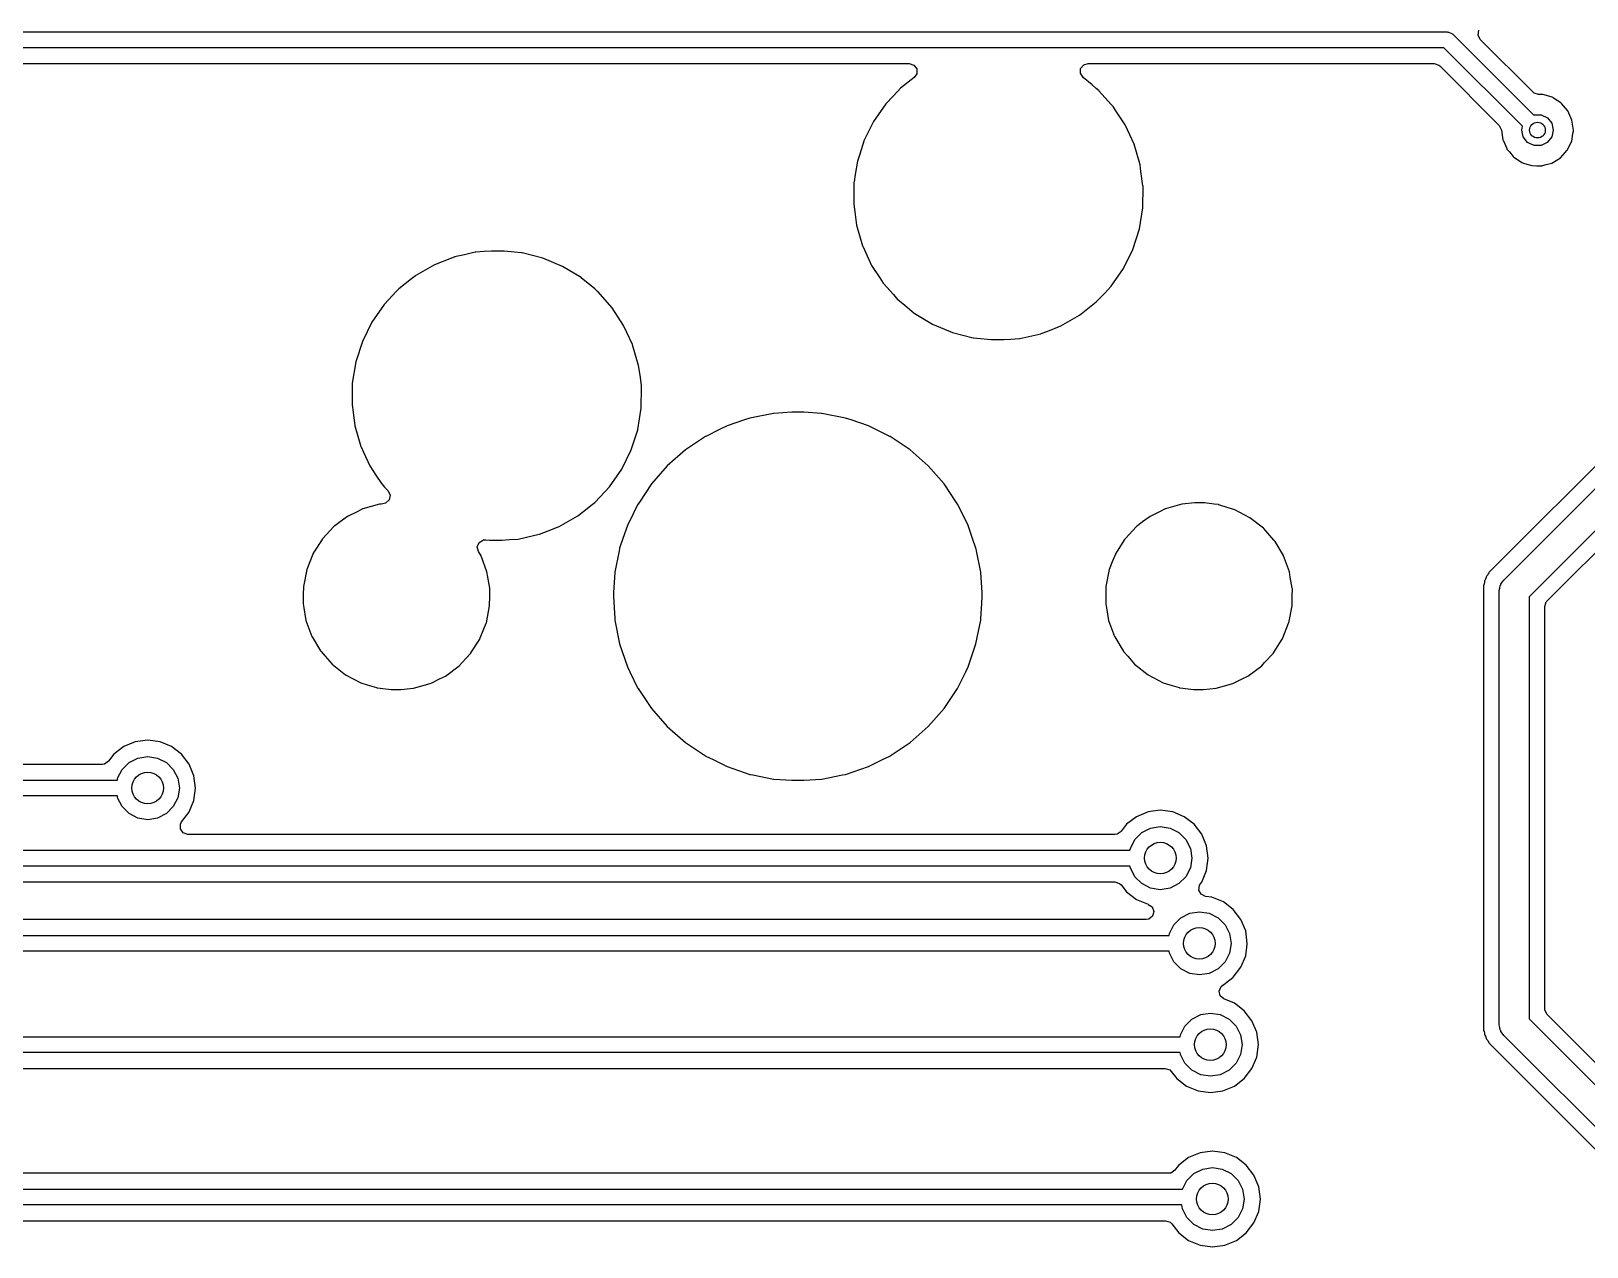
# Model space of a CAD drawing. Extents: x 0.6 to 14.8, y -5.2 to -0.6.
# Drawn here: x 13.458 to 14.234, y -2.254 to -1.648 of the extents above; entities that cross this region are included whole.
import ezdxf

# ---------------------------------------------------------------- set-up
doc = ezdxf.new("R2010")
doc.units = 0
doc.header["$MEASUREMENT"] = 0
doc.layers.add('BLACK', color=7, linetype='CONTINUOUS')

msp = doc.modelspace()

# ---------------------------------------------------------------- linework, layer by layer
at = {"layer": 'BLACK', "linetype": 'CONTINUOUS'}
for p, q in [((11.4247, -1.64857), (14.164, -1.64857)), ((14.164, -1.64857), (14.1643, -1.64867)), ((14.1643, -1.64867), (14.1647, -1.64862)), ((14.1647, -1.64862), (14.1655, -1.64904)), ((14.1655, -1.64904), (14.1664, -1.64933)), ((14.1664, -1.64933), (14.1665, -1.64958)), ((14.1665, -1.64958), (14.1668, -1.64973)), ((14.1668, -1.64973), (14.207, -1.68995)), ((14.1794, -1.65012), (14.1798, -1.64774)), ((14.1805, -1.65226), (14.1794, -1.65012)), ((14.1624, -1.65645), (11.423, -1.65645)), ((14.2016, -1.69563), (14.1624, -1.65645)), ((14.2069, -1.67864), (14.1805, -1.65226)), ((13.0472, -1.66434), (13.8959, -1.66434)), ((13.8959, -1.66434), (13.8981, -1.66509)), ((13.8981, -1.66509), (13.8996, -1.66704)), ((13.8996, -1.66704), (13.8996, -1.66944)), ((13.9812, -1.6692), (13.9813, -1.6668)), ((13.9813, -1.6668), (13.9829, -1.66494)), ((13.9829, -1.66494), (13.985, -1.66434)), ((13.985, -1.66434), (14.1575, -1.66434)), ((14.1575, -1.66434), (14.1598, -1.66509)), ((14.1598, -1.66509), (14.1603, -1.66548)), ((14.1603, -1.66548), (14.19, -1.69524)), ((13.8983, -1.6713), (13.8915, -1.67664)), ((13.8996, -1.66944), (13.8983, -1.6713)), ((13.9825, -1.67124), (13.9812, -1.6692)), ((13.987, -1.67502), (13.9825, -1.67124)), ((13.8902, -1.67804), (13.8847, -1.68386)), ((13.8915, -1.67664), (13.8902, -1.67804)), ((13.9891, -1.67674), (13.987, -1.67502)), ((13.9905, -1.67794), (13.9891, -1.67674)), ((13.9906, -1.67804), (13.9905, -1.67794)), ((13.9964, -1.68456), (13.9906, -1.67804)), ((13.9906, -1.67804), (13.9906, -1.67804)), ((14.2073, -1.67902), (14.2069, -1.67864)), ((14.2096, -1.67978), (14.2073, -1.67902)), ((14.2109, -1.67979), (14.2096, -1.67978)), ((14.2117, -1.67979), (14.2109, -1.67979)), ((14.2135, -1.68033), (14.2117, -1.67979)), ((14.2163, -1.68117), (14.2135, -1.68033)), ((14.2166, -1.68125), (14.2163, -1.68117)), ((14.2163, -1.68117), (14.2163, -1.68117)), ((14.217, -1.68152), (14.2166, -1.68125)), ((14.2206, -1.68386), (14.217, -1.68152)), ((13.8842, -1.68444), (13.8781, -1.69324)), ((13.8847, -1.68386), (13.8842, -1.68444)), ((13.9977, -1.68593), (13.9964, -1.68456)), ((13.9977, -1.68605), (13.9977, -1.68593)), ((13.9989, -1.68786), (13.9977, -1.68605)), ((13.9977, -1.68605), (13.9977, -1.68605)), ((14.0035, -1.69488), (13.9989, -1.68786)), ((14.207, -1.68995), (14.2073, -1.68983)), ((14.2073, -1.68983), (14.2108, -1.68984)), ((14.2108, -1.68984), (14.214, -1.69136)), ((14.2208, -1.68401), (14.2206, -1.68386)), ((14.2206, -1.68386), (14.2206, -1.68386)), ((14.221, -1.68422), (14.2208, -1.68401)), ((14.222, -1.68543), (14.221, -1.68422)), ((14.221, -1.68422), (14.221, -1.68422)), ((14.2241, -1.68786), (14.222, -1.68543)), ((14.2262, -1.69248), (14.2241, -1.68786)), ((13.8781, -1.69324), (13.8733, -1.70285)), ((14.0058, -1.6998), (14.0035, -1.69488)), ((14.19, -1.69524), (14.1911, -1.69749)), ((14.1911, -1.69749), (14.1918, -1.70233)), ((14.2012, -1.6975), (14.2016, -1.69563)), ((14.2019, -1.70091), (14.2012, -1.6975)), ((14.214, -1.69136), (14.2161, -1.6941)), ((14.2161, -1.6941), (14.2169, -1.69751)), ((14.2169, -1.69754), (14.2161, -1.70095)), ((14.2169, -1.69751), (14.2169, -1.69754)), ((14.227, -1.69751), (14.2262, -1.69248)), ((14.2267, -1.69929), (14.2269, -1.6981)), ((14.2269, -1.6981), (14.227, -1.69795)), ((14.2269, -1.6981), (14.2269, -1.6981)), ((14.227, -1.69795), (14.227, -1.69751)), ((13.8733, -1.70299), (13.8712, -1.70956)), ((13.8733, -1.70285), (13.8733, -1.70299)), ((13.8733, -1.70299), (13.8733, -1.70299)), ((14.008, -1.70448), (14.0058, -1.6998)), ((14.008, -1.70461), (14.008, -1.70448)), ((14.011, -1.7149), (14.008, -1.70461)), ((14.1918, -1.70233), (14.1919, -1.70258)), ((14.1919, -1.70258), (14.1919, -1.70258)), ((14.1919, -1.70258), (14.1937, -1.70673)), ((14.2041, -1.70366), (14.2019, -1.70091)), ((14.2073, -1.70518), (14.2041, -1.70366)), ((14.2108, -1.70519), (14.2073, -1.70518)), ((14.2139, -1.70368), (14.2108, -1.70519)), ((14.2161, -1.70095), (14.2139, -1.70368)), ((14.2239, -1.70753), (14.2261, -1.70296)), ((14.2261, -1.70296), (14.2267, -1.69929)), ((13.8701, -1.71305), (13.869, -1.71969)), ((13.8712, -1.70956), (13.8701, -1.71305)), ((14.1937, -1.70673), (14.1938, -1.70698)), ((14.1938, -1.70698), (14.195, -1.70834)), ((14.195, -1.70834), (14.1969, -1.71066)), ((14.1969, -1.71066), (14.1969, -1.71066)), ((14.1969, -1.71066), (14.1971, -1.71087)), ((14.1971, -1.71087), (14.2013, -1.71368)), ((14.2013, -1.71368), (14.2016, -1.71377)), ((14.2162, -1.71396), (14.2205, -1.7113)), ((14.2205, -1.7113), (14.2228, -1.70872)), ((14.2228, -1.70872), (14.2237, -1.70774)), ((14.2237, -1.70774), (14.2239, -1.70753)), ((14.2237, -1.70774), (14.2237, -1.70774)), ((13.869, -1.71969), (13.8684, -1.72333)), ((14.0114, -1.7181), (14.011, -1.7149)), ((14.0124, -1.7253), (14.0114, -1.7181)), ((14.2016, -1.71377), (14.2016, -1.71377)), ((14.2016, -1.71377), (14.2038, -1.71444)), ((14.2038, -1.71444), (14.2062, -1.7152)), ((14.2062, -1.7152), (14.2087, -1.71525)), ((14.2087, -1.71525), (14.211, -1.71529)), ((14.211, -1.71529), (14.211, -1.71529)), ((14.211, -1.71529), (14.2113, -1.71529)), ((14.2113, -1.71529), (14.2115, -1.71522)), ((14.2115, -1.71522), (14.2133, -1.71474)), ((14.2115, -1.71522), (14.2115, -1.71522)), ((14.2133, -1.71474), (14.2162, -1.71396)), ((13.8683, -1.72565), (13.8682, -1.73433)), ((13.8684, -1.72333), (13.8683, -1.72362)), ((13.8683, -1.72362), (13.8683, -1.72377)), ((13.8683, -1.72377), (13.8683, -1.72377)), ((13.8683, -1.72377), (13.8683, -1.72565)), ((14.0123, -1.73622), (14.0125, -1.72551)), ((14.0125, -1.72551), (14.0124, -1.7253)), ((13.8682, -1.73433), (13.8682, -1.73448)), ((13.8682, -1.73448), (13.8682, -1.73448)), ((13.8682, -1.73448), (13.8687, -1.73831)), ((14.0106, -1.74679), (14.0123, -1.73622)), ((13.8687, -1.73831), (13.8696, -1.74495)), ((13.8696, -1.74495), (13.8726, -1.75523)), ((14.0073, -1.75699), (14.0106, -1.74679)), ((13.6742, -1.75969), (13.6693, -1.76078)), ((13.6796, -1.75845), (13.6742, -1.75969)), ((13.6798, -1.75844), (13.6796, -1.75845)), ((13.684, -1.75812), (13.6798, -1.75844)), ((13.6798, -1.75844), (13.6798, -1.75844)), ((13.6876, -1.75785), (13.684, -1.75812)), ((13.694, -1.75785), (13.6876, -1.75785)), ((13.6991, -1.75837), (13.694, -1.75785)), ((13.7027, -1.75874), (13.6991, -1.75837)), ((13.7029, -1.75875), (13.7027, -1.75874)), ((13.7027, -1.75874), (13.7027, -1.75874)), ((13.7133, -1.76139), (13.7029, -1.75875)), ((13.8726, -1.75523), (13.8727, -1.75536)), ((13.8727, -1.75536), (13.8727, -1.75536)), ((13.8727, -1.75536), (13.8736, -1.75723)), ((13.8736, -1.75723), (13.8771, -1.76496)), ((14.0026, -1.7666), (14.0073, -1.75699)), ((13.6592, -1.76469), (13.6499, -1.77001)), ((13.6677, -1.76138), (13.6592, -1.76469)), ((13.6691, -1.76086), (13.6677, -1.76138)), ((13.6692, -1.76081), (13.6691, -1.76086)), ((13.6691, -1.76086), (13.6691, -1.76086)), ((13.6693, -1.76078), (13.6692, -1.76081)), ((13.7231, -1.76553), (13.7133, -1.76139)), ((13.7323, -1.77109), (13.7231, -1.76553)), ((13.8771, -1.76496), (13.8812, -1.77116)), ((13.9965, -1.7754), (14.0026, -1.7666)), ((13.6478, -1.7717), (13.6415, -1.77664)), ((13.6498, -1.7701), (13.6478, -1.7717)), ((13.6499, -1.77001), (13.6498, -1.7701)), ((13.6498, -1.7701), (13.6498, -1.7701)), ((13.7324, -1.77118), (13.7323, -1.77109)), ((13.7391, -1.77674), (13.7324, -1.77118)), ((13.7324, -1.77118), (13.7324, -1.77118)), ((13.8812, -1.77116), (13.8829, -1.7738)), ((13.8829, -1.7738), (13.883, -1.77392)), ((13.883, -1.77392), (13.8831, -1.77402)), ((13.8831, -1.77402), (13.8831, -1.77402)), ((13.8831, -1.77402), (13.888, -1.77951)), ((13.9933, -1.77883), (13.9964, -1.77551)), ((13.9964, -1.77551), (13.9965, -1.7754)), ((13.9964, -1.77551), (13.9964, -1.77551)), ((13.6402, -1.77804), (13.6343, -1.7843)), ((13.6415, -1.77664), (13.6402, -1.77804)), ((13.7405, -1.77794), (13.7391, -1.77674)), ((13.7406, -1.77804), (13.7405, -1.77794)), ((13.7467, -1.78488), (13.7406, -1.77804)), ((13.7406, -1.77804), (13.7406, -1.77804)), ((13.888, -1.77951), (13.8901, -1.78191)), ((13.8901, -1.78191), (13.8902, -1.782)), ((13.8902, -1.782), (13.8902, -1.782)), ((13.8902, -1.782), (13.8937, -1.78484)), ((13.9807, -1.78984), (13.9891, -1.7832)), ((13.9891, -1.7832), (13.9933, -1.77883)), ((13.6342, -1.78444), (13.6281, -1.79324)), ((13.6343, -1.7843), (13.6342, -1.78444)), ((13.7477, -1.78593), (13.7467, -1.78488)), ((13.7477, -1.78605), (13.7477, -1.78593)), ((13.7478, -1.78621), (13.7477, -1.78605)), ((13.7477, -1.78605), (13.7477, -1.78605)), ((13.7535, -1.79488), (13.7478, -1.78621)), ((13.8937, -1.78484), (13.8984, -1.78876)), ((13.8984, -1.78876), (13.9075, -1.79431)), ((13.9714, -1.79515), (13.9807, -1.78984)), ((13.6281, -1.79324), (13.6233, -1.80285)), ((13.7552, -1.79846), (13.7535, -1.79488)), ((13.758, -1.80448), (13.7552, -1.79846)), ((13.9075, -1.79431), (13.9174, -1.79846)), ((13.9174, -1.79846), (13.9278, -1.80109)), ((13.951, -1.8014), (13.9615, -1.79903)), ((13.9615, -1.79903), (13.9616, -1.79898)), ((13.9616, -1.79898), (13.9649, -1.79771)), ((13.9649, -1.79771), (13.9714, -1.79515)), ((14.3114, -1.79154), (14.1849, -1.918)), ((14.1922, -1.92187), (14.3213, -1.79279)), ((13.6233, -1.80285), (13.6201, -1.81305)), ((13.758, -1.80461), (13.758, -1.80448)), ((13.761, -1.8149), (13.758, -1.80461)), ((13.9278, -1.80109), (13.9279, -1.80111)), ((13.9279, -1.80111), (13.9279, -1.80111)), ((13.9279, -1.80111), (13.9295, -1.80126)), ((13.9295, -1.80126), (13.9367, -1.80199)), ((13.9367, -1.80199), (13.943, -1.80199)), ((13.943, -1.80199), (13.9466, -1.80172)), ((13.9466, -1.80172), (13.9509, -1.80141)), ((13.9509, -1.80141), (13.951, -1.8014)), ((13.9509, -1.80141), (13.9509, -1.80141)), ((14.3317, -1.80322), (14.2048, -1.93015)), ((13.6201, -1.81305), (13.6183, -1.82362)), ((14.2138, -1.93227), (14.333, -1.81315)), ((13.7617, -1.81972), (13.761, -1.8149)), ((13.7624, -1.82493), (13.7617, -1.81972)), ((13.6183, -1.82362), (13.6182, -1.83433)), ((13.7623, -1.83622), (13.7625, -1.82551)), ((13.7625, -1.82551), (13.7624, -1.82493)), ((13.6182, -1.83433), (13.6182, -1.83448)), ((13.6182, -1.83448), (13.6182, -1.83448)), ((13.6182, -1.83448), (13.6187, -1.83817)), ((13.7606, -1.84679), (13.7623, -1.83622)), ((13.6187, -1.83817), (13.6196, -1.84495)), ((13.6196, -1.84495), (13.6226, -1.85523)), ((13.8051, -1.84497), (13.8017, -1.84665)), ((13.8138, -1.84204), (13.8051, -1.84497)), ((13.8164, -1.84115), (13.8138, -1.84204)), ((13.8165, -1.84111), (13.8164, -1.84115)), ((13.8164, -1.84115), (13.8164, -1.84115)), ((13.8283, -1.83876), (13.8165, -1.84111)), ((13.8284, -1.83875), (13.8283, -1.83876)), ((13.8373, -1.83817), (13.8284, -1.83875)), ((13.8284, -1.83875), (13.8284, -1.83875)), ((13.8433, -1.83817), (13.8373, -1.83817)), ((13.8373, -1.83817), (13.8373, -1.83817)), ((13.8373, -1.83817), (13.8373, -1.83817)), ((13.8434, -1.83817), (13.8433, -1.83817)), ((13.8522, -1.83875), (13.8434, -1.83817)), ((13.8434, -1.83817), (13.8434, -1.83817)), ((13.8523, -1.83876), (13.8522, -1.83875)), ((13.8522, -1.83875), (13.8522, -1.83875)), ((13.8641, -1.84111), (13.8523, -1.83876)), ((13.8642, -1.84115), (13.8641, -1.84111)), ((13.8669, -1.84204), (13.8642, -1.84115)), ((13.8642, -1.84115), (13.8642, -1.84115)), ((13.8755, -1.84497), (13.8669, -1.84204)), ((13.8789, -1.84665), (13.8755, -1.84497)), ((13.7573, -1.85699), (13.7593, -1.8509)), ((13.7593, -1.8509), (13.7606, -1.84693)), ((13.7606, -1.84693), (13.7606, -1.84679)), ((13.7606, -1.84693), (13.7606, -1.84693)), ((13.7943, -1.85029), (13.7843, -1.85697)), ((13.7945, -1.85023), (13.7943, -1.85029)), ((13.8017, -1.84665), (13.7945, -1.85023)), ((13.7945, -1.85023), (13.7945, -1.85023)), ((13.8862, -1.85023), (13.8789, -1.84665)), ((13.8863, -1.85029), (13.8862, -1.85023)), ((13.8862, -1.85023), (13.8862, -1.85023)), ((13.8963, -1.85697), (13.8863, -1.85029)), ((13.6226, -1.85523), (13.6227, -1.85536)), ((13.6227, -1.85536), (13.6227, -1.85536)), ((13.6227, -1.85536), (13.6239, -1.85802)), ((13.6239, -1.85802), (13.6271, -1.86496)), ((13.7526, -1.8666), (13.7573, -1.85699)), ((13.7843, -1.85697), (13.7753, -1.8649)), ((13.9053, -1.8649), (13.8963, -1.85697)), ((13.6271, -1.86496), (13.6301, -1.86957)), ((13.7465, -1.8754), (13.7526, -1.8666)), ((13.7753, -1.8649), (13.7674, -1.87395)), ((13.9133, -1.87395), (13.9053, -1.8649)), ((13.6301, -1.86957), (13.6329, -1.8738)), ((13.6329, -1.8738), (13.633, -1.87392)), ((13.633, -1.87392), (13.6344, -1.87551)), ((13.6344, -1.87551), (13.6361, -1.87739)), ((13.7444, -1.87763), (13.7464, -1.87551)), ((13.7464, -1.87551), (13.7465, -1.8754)), ((13.7464, -1.87551), (13.7464, -1.87551)), ((13.7674, -1.87395), (13.7614, -1.88295)), ((13.9193, -1.88295), (13.9133, -1.87395)), ((13.6318, -1.88403), (13.6236, -1.88635)), ((13.6327, -1.88395), (13.6318, -1.88403)), ((13.6335, -1.88387), (13.6327, -1.88395)), ((13.6348, -1.88356), (13.6335, -1.88387)), ((13.6366, -1.88195), (13.6348, -1.88356)), ((13.6361, -1.87739), (13.6371, -1.8796)), ((13.6371, -1.8796), (13.6366, -1.88195)), ((13.7331, -1.88798), (13.7378, -1.88427)), ((13.7378, -1.88427), (13.7391, -1.8832)), ((13.7391, -1.8832), (13.7444, -1.87763)), ((13.7606, -1.88406), (13.7583, -1.88881)), ((13.7607, -1.88395), (13.7606, -1.88406)), ((13.7606, -1.88406), (13.7606, -1.88406)), ((13.7612, -1.8832), (13.7607, -1.88395)), ((13.7614, -1.88295), (13.7612, -1.8832)), ((13.9195, -1.8832), (13.9193, -1.88295)), ((13.92, -1.88395), (13.9195, -1.8832)), ((13.92, -1.88406), (13.92, -1.88395)), ((13.9224, -1.88881), (13.92, -1.88406)), ((13.92, -1.88406), (13.92, -1.88406)), ((14.0318, -1.88403), (14.0236, -1.88635)), ((14.0382, -1.88344), (14.0318, -1.88403)), ((14.0431, -1.88344), (14.0382, -1.88344)), ((14.0479, -1.88401), (14.0431, -1.88344)), ((14.0499, -1.88424), (14.0479, -1.88401)), ((14.05, -1.88427), (14.0499, -1.88424)), ((14.0499, -1.88424), (14.0499, -1.88424)), ((14.0502, -1.88432), (14.05, -1.88427)), ((14.0549, -1.88579), (14.0502, -1.88432)), ((14.0502, -1.88432), (14.0502, -1.88432)), ((13.6159, -1.89012), (13.6122, -1.89289)), ((13.621, -1.88764), (13.6159, -1.89012)), ((13.6234, -1.88643), (13.621, -1.88764)), ((13.6236, -1.88635), (13.6234, -1.88643)), ((13.6234, -1.88643), (13.6234, -1.88643)), ((13.7214, -1.89515), (13.7307, -1.88983)), ((13.7307, -1.88983), (13.7331, -1.88798)), ((13.7583, -1.88881), (13.7554, -1.89473)), ((13.9253, -1.89473), (13.9224, -1.88881)), ((14.0159, -1.89012), (14.0122, -1.89289)), ((14.021, -1.88764), (14.0159, -1.89012)), ((14.0234, -1.88643), (14.021, -1.88764)), ((14.0236, -1.88635), (14.0234, -1.88643)), ((14.0234, -1.88643), (14.0234, -1.88643)), ((14.0582, -1.8868), (14.0549, -1.88579)), ((14.0657, -1.89078), (14.0582, -1.8868)), ((14.0725, -1.89606), (14.0657, -1.89078)), ((13.609, -1.89537), (13.6036, -1.90119)), ((13.6091, -1.89523), (13.609, -1.89537)), ((13.609, -1.89537), (13.609, -1.89537)), ((13.6096, -1.89486), (13.6091, -1.89523)), ((13.6122, -1.89289), (13.6096, -1.89486)), ((13.701, -1.9014), (13.7115, -1.89903)), ((13.7115, -1.89903), (13.7116, -1.89898)), ((13.7116, -1.89898), (13.7159, -1.89732)), ((13.7159, -1.89732), (13.7214, -1.89515)), ((13.7554, -1.89473), (13.7532, -1.90109)), ((13.9274, -1.90109), (13.9253, -1.89473)), ((14.009, -1.89537), (14.0036, -1.90119)), ((14.0091, -1.89523), (14.009, -1.89537)), ((14.009, -1.89537), (14.009, -1.89537)), ((14.0096, -1.89486), (14.0091, -1.89523)), ((14.0122, -1.89289), (14.0096, -1.89486)), ((14.0726, -1.8962), (14.0725, -1.89606)), ((14.0776, -1.90199), (14.0726, -1.8962)), ((14.0726, -1.8962), (14.0726, -1.8962)), ((13.5995, -1.90746), (13.5987, -1.90873)), ((13.6032, -1.90166), (13.5995, -1.90746)), ((13.6033, -1.90151), (13.6032, -1.90166)), ((13.6032, -1.90166), (13.6032, -1.90166)), ((13.6036, -1.90119), (13.6033, -1.90151)), ((13.6806, -1.90533), (13.6816, -1.90312)), ((13.6812, -1.90768), (13.6806, -1.90533)), ((13.6816, -1.90312), (13.6837, -1.90189)), ((13.6837, -1.90189), (13.6849, -1.90181)), ((13.6849, -1.90181), (13.6867, -1.90199)), ((13.6867, -1.90199), (13.693, -1.90199)), ((13.693, -1.90199), (13.6966, -1.90172)), ((13.6966, -1.90172), (13.7009, -1.90141)), ((13.7009, -1.90141), (13.701, -1.9014)), ((13.7009, -1.90141), (13.7009, -1.90141)), ((13.7513, -1.90734), (13.7492, -1.91792)), ((13.7515, -1.90625), (13.7513, -1.90734)), ((13.7532, -1.90109), (13.7515, -1.906)), ((13.7515, -1.906), (13.7515, -1.90612)), ((13.7515, -1.90612), (13.7515, -1.90625)), ((13.7515, -1.90625), (13.7515, -1.90625)), ((13.9291, -1.906), (13.9274, -1.90109)), ((13.9291, -1.90612), (13.9291, -1.906)), ((13.9292, -1.90625), (13.9291, -1.90612)), ((13.9294, -1.90734), (13.9292, -1.90625)), ((13.9292, -1.90625), (13.9292, -1.90625)), ((13.9315, -1.91792), (13.9294, -1.90734)), ((13.9995, -1.90746), (13.9987, -1.90873)), ((14.0032, -1.90166), (13.9995, -1.90746)), ((14.0033, -1.90151), (14.0032, -1.90166)), ((14.0032, -1.90166), (14.0032, -1.90166)), ((14.0036, -1.90119), (14.0033, -1.90151)), ((14.0781, -1.90249), (14.0776, -1.90199)), ((14.0782, -1.90264), (14.0781, -1.90249)), ((14.0824, -1.90967), (14.0782, -1.90264)), ((14.0782, -1.90264), (14.0782, -1.90264)), ((13.5971, -1.91281), (13.5956, -1.91666)), ((13.5987, -1.9089), (13.5971, -1.91281)), ((13.5987, -1.90873), (13.5987, -1.9089)), ((13.5987, -1.9089), (13.5987, -1.9089)), ((13.6825, -1.90983), (13.6812, -1.90768)), ((13.6854, -1.91784), (13.6825, -1.90983)), ((13.9971, -1.91281), (13.9956, -1.91666)), ((13.9987, -1.9089), (13.9971, -1.91281)), ((13.9987, -1.90873), (13.9987, -1.9089)), ((13.9987, -1.9089), (13.9987, -1.9089)), ((14.0825, -1.90983), (14.0824, -1.90967)), ((14.0824, -1.90967), (14.0824, -1.90967)), ((14.0854, -1.91784), (14.0825, -1.90983)), ((13.5956, -1.91666), (13.5939, -1.92504)), ((13.6858, -1.92036), (13.6854, -1.91784)), ((13.6868, -1.92589), (13.6858, -1.92036)), ((13.7492, -1.91805), (13.7485, -1.92809)), ((13.7492, -1.91792), (13.7492, -1.91805)), ((13.7492, -1.91805), (13.7492, -1.91805)), ((13.9315, -1.91805), (13.9315, -1.91792)), ((13.9322, -1.92809), (13.9315, -1.91805)), ((13.9315, -1.91805), (13.9315, -1.91805)), ((13.9956, -1.91666), (13.9939, -1.92504)), ((14.0858, -1.92036), (14.0854, -1.91784)), ((14.0868, -1.92589), (14.0858, -1.92036)), ((14.1827, -1.92261), (14.1826, -1.92321)), ((14.1828, -1.92204), (14.1827, -1.92231)), ((14.1827, -1.92231), (14.1827, -1.92261)), ((14.1831, -1.9215), (14.1828, -1.92204)), ((14.1828, -1.92204), (14.1828, -1.92204)), ((14.1833, -1.92093), (14.1831, -1.9215)), ((14.1835, -1.92036), (14.1833, -1.92093)), ((14.1836, -1.92007), (14.1835, -1.92036)), ((14.1835, -1.92036), (14.1835, -1.92036)), ((14.1838, -1.91982), (14.1836, -1.92007)), ((14.1842, -1.91933), (14.1838, -1.91982)), ((14.1838, -1.91982), (14.1838, -1.91982)), ((14.1845, -1.91881), (14.1842, -1.91933)), ((14.1848, -1.91827), (14.1845, -1.91881)), ((14.1849, -1.918), (14.1848, -1.91827)), ((14.1848, -1.91827), (14.1848, -1.91827)), ((14.1908, -1.92388), (14.1915, -1.92291)), ((14.1915, -1.92291), (14.1922, -1.92187)), ((13.5939, -1.92504), (13.5938, -1.92919)), ((13.5938, -1.92919), (13.5938, -1.93274)), ((13.6867, -1.9348), (13.6868, -1.92992)), ((13.6869, -1.92626), (13.6868, -1.92589)), ((13.6868, -1.92961), (13.6869, -1.92644)), ((13.6868, -1.92992), (13.6868, -1.92961)), ((13.6869, -1.92644), (13.6869, -1.92626)), ((13.6869, -1.92644), (13.6869, -1.92644)), ((13.7485, -1.92809), (13.7484, -1.92992)), ((13.7484, -1.92992), (13.7484, -1.93005)), ((13.7484, -1.93005), (13.7484, -1.93005)), ((13.7484, -1.93005), (13.7491, -1.94099)), ((13.932, -1.93358), (13.9323, -1.93005)), ((13.9323, -1.92992), (13.9322, -1.92809)), ((13.9323, -1.93005), (13.9323, -1.92992)), ((13.9323, -1.93005), (13.9323, -1.93005)), ((13.9939, -1.92504), (13.9938, -1.92919)), ((13.9938, -1.92919), (13.9938, -1.93274)), ((14.0867, -1.9348), (14.0868, -1.92961)), ((14.0869, -1.92626), (14.0868, -1.92589)), ((14.0868, -1.92961), (14.0869, -1.92644)), ((14.0869, -1.92644), (14.0869, -1.92626)), ((14.0869, -1.92644), (14.0869, -1.92644)), ((14.1824, -1.9238), (14.1821, -1.92467)), ((14.1821, -1.92467), (14.1821, -1.92589)), ((14.1821, -1.92589), (14.1821, -1.92589)), ((14.1821, -1.92589), (14.1821, -2.1449)), ((14.1826, -1.92321), (14.1824, -1.9238)), ((14.19, -1.92708), (14.1903, -1.92587)), ((14.19, -2.1437), (14.19, -1.92708)), ((14.1903, -1.92587), (14.1904, -1.92465)), ((14.1904, -1.92465), (14.1907, -1.92429)), ((14.1907, -1.92429), (14.1908, -1.92388)), ((14.2048, -1.93015), (14.2048, -2.14064)), ((13.5938, -1.93274), (13.5938, -1.93358)), ((13.5938, -1.93358), (13.5938, -1.93376)), ((13.5938, -1.93376), (13.5942, -1.93575)), ((13.5938, -1.93376), (13.5938, -1.93376)), ((13.5942, -1.93575), (13.5952, -1.942)), ((13.6851, -1.94318), (13.6867, -1.9348)), ((13.9315, -1.94099), (13.932, -1.93358)), ((13.9938, -1.93274), (13.9938, -1.93358)), ((13.9938, -1.93358), (13.9938, -1.93376)), ((13.9938, -1.93376), (13.9942, -1.93575)), ((13.9938, -1.93376), (13.9938, -1.93376)), ((13.9942, -1.93575), (13.9952, -1.942)), ((14.0851, -1.94318), (14.0867, -1.9348)), ((14.2127, -1.93503), (14.2134, -1.93274)), ((14.2127, -2.13576), (14.2127, -1.93503)), ((14.2134, -1.93274), (14.2138, -1.93227)), ((13.5952, -1.942), (13.5982, -1.95002)), ((13.6821, -1.95073), (13.685, -1.94334)), ((13.685, -1.94334), (13.6851, -1.94318)), ((13.7491, -1.94099), (13.7492, -1.94192)), ((13.7492, -1.94192), (13.7515, -1.95372)), ((13.9291, -1.95372), (13.9315, -1.94192)), ((13.9315, -1.94192), (13.9315, -1.94099)), ((13.9952, -1.942), (13.9982, -1.95002)), ((14.0821, -1.95073), (14.085, -1.94334)), ((14.085, -1.94334), (14.0851, -1.94318)), ((13.5982, -1.95002), (13.5983, -1.95017)), ((13.5983, -1.95017), (13.5983, -1.95017)), ((13.5983, -1.95017), (13.6025, -1.9572)), ((13.6774, -1.95818), (13.6818, -1.95126)), ((13.6818, -1.95126), (13.6819, -1.95111)), ((13.6818, -1.95126), (13.6818, -1.95126)), ((13.6819, -1.95111), (13.6821, -1.95073)), ((13.7515, -1.95372), (13.7554, -1.96511)), ((13.9253, -1.96511), (13.9291, -1.95372)), ((13.9982, -1.95002), (13.9983, -1.95017)), ((13.9983, -1.95017), (13.9983, -1.95017)), ((13.9983, -1.95017), (14.0025, -1.9572)), ((14.0774, -1.95818), (14.0818, -1.95126)), ((14.0818, -1.95126), (14.0819, -1.95111)), ((14.0818, -1.95126), (14.0818, -1.95126)), ((14.0819, -1.95111), (14.0821, -1.95073)), ((13.6025, -1.9572), (13.6026, -1.95736)), ((13.6026, -1.95736), (13.6027, -1.95749)), ((13.6027, -1.95749), (13.6027, -1.95749)), ((13.6027, -1.95749), (13.6048, -1.95989)), ((13.6048, -1.95989), (13.6082, -1.96378)), ((13.673, -1.96304), (13.6772, -1.95847)), ((13.6772, -1.95847), (13.6774, -1.95834)), ((13.6772, -1.95847), (13.6772, -1.95847)), ((13.6774, -1.95834), (13.6774, -1.95818)), ((14.0025, -1.9572), (14.0026, -1.95736)), ((14.0026, -1.95736), (14.0027, -1.95749)), ((14.0027, -1.95749), (14.0027, -1.95749)), ((14.0027, -1.95749), (14.0048, -1.95989)), ((14.0048, -1.95989), (14.0082, -1.96378)), ((14.073, -1.96304), (14.0772, -1.95847)), ((14.0772, -1.95847), (14.0774, -1.95834)), ((14.0772, -1.95847), (14.0772, -1.95847)), ((14.0774, -1.95834), (14.0774, -1.95818)), ((13.6082, -1.96378), (13.6149, -1.96907)), ((13.6149, -1.96907), (13.6225, -1.97304)), ((13.6647, -1.96972), (13.6716, -1.96461)), ((13.6716, -1.96461), (13.673, -1.96304)), ((13.7554, -1.96511), (13.7566, -1.96756)), ((13.7566, -1.96756), (13.7605, -1.9756)), ((13.9201, -1.9756), (13.9241, -1.96756)), ((13.9241, -1.96756), (13.9253, -1.96511)), ((14.0082, -1.96378), (14.0149, -1.96907)), ((14.0149, -1.96907), (14.0225, -1.97304)), ((14.0647, -1.96972), (14.0716, -1.96461)), ((14.0716, -1.96461), (14.073, -1.96304)), ((13.6225, -1.97304), (13.6257, -1.97405)), ((13.6257, -1.97405), (13.6304, -1.97552)), ((13.6304, -1.97552), (13.6304, -1.97552)), ((13.6304, -1.97552), (13.6306, -1.97558)), ((13.6306, -1.97558), (13.6308, -1.9756)), ((13.6308, -1.9756), (13.6308, -1.9756)), ((13.6308, -1.9756), (13.6322, -1.97577)), ((13.6322, -1.97577), (13.6376, -1.9764)), ((13.6376, -1.9764), (13.6425, -1.9764)), ((13.6425, -1.9764), (13.6488, -1.97582)), ((13.6488, -1.97582), (13.6571, -1.9735)), ((13.6571, -1.9735), (13.6579, -1.9731)), ((13.6579, -1.9731), (13.6618, -1.97114)), ((13.6618, -1.97114), (13.6647, -1.96972)), ((13.7605, -1.9756), (13.7607, -1.9759)), ((13.7607, -1.9759), (13.7674, -1.9859)), ((13.9133, -1.9859), (13.92, -1.9759)), ((13.92, -1.9759), (13.9201, -1.9756)), ((14.0225, -1.97304), (14.0257, -1.97405)), ((14.0257, -1.97405), (14.0304, -1.97552)), ((14.0304, -1.97552), (14.0304, -1.97552)), ((14.0304, -1.97552), (14.0306, -1.97558)), ((14.0306, -1.97558), (14.0308, -1.9756)), ((14.0308, -1.9756), (14.0308, -1.9756)), ((14.0308, -1.9756), (14.0322, -1.97577)), ((14.0322, -1.97577), (14.0376, -1.9764)), ((14.0376, -1.9764), (14.0425, -1.9764)), ((14.0425, -1.9764), (14.0488, -1.97582)), ((14.0488, -1.97582), (14.0571, -1.9735)), ((14.0571, -1.9735), (14.0579, -1.9731)), ((14.0579, -1.9731), (14.0618, -1.97114)), ((14.0618, -1.97114), (14.0647, -1.96972)), ((13.7674, -1.9859), (13.7753, -1.99494)), ((13.9053, -1.99494), (13.9133, -1.9859)), ((13.7753, -1.99494), (13.7843, -2.00287)), ((13.8963, -2.00287), (13.9053, -1.99494)), ((13.5044, -2.00494), (13.4994, -2.00873)), ((13.5101, -2.00256), (13.5044, -2.00494)), ((13.5163, -2.00174), (13.5101, -2.00256)), ((13.5225, -2.00256), (13.5163, -2.00174)), ((13.5282, -2.00494), (13.5225, -2.00256)), ((13.5332, -2.00873), (13.5282, -2.00494)), ((13.7843, -2.00287), (13.7943, -2.00955)), ((13.8863, -2.00955), (13.8963, -2.00287)), ((13.4937, -2.01376), (13.4319, -2.01376)), ((13.4948, -2.0136), (13.4937, -2.01376)), ((13.4968, -2.01223), (13.4948, -2.0136)), ((13.4994, -2.00873), (13.4968, -2.01223)), ((13.5036, -2.01633), (13.5071, -2.01285)), ((13.5071, -2.01285), (13.5114, -2.01061)), ((13.5114, -2.01061), (13.5163, -2.00984)), ((13.5163, -2.00984), (13.5212, -2.01061)), ((13.5212, -2.01061), (13.5256, -2.01285)), ((13.5256, -2.01285), (13.529, -2.01633)), ((13.537, -2.01367), (13.5332, -2.00873)), ((13.5393, -2.01942), (13.537, -2.01367)), ((13.7943, -2.00955), (13.7945, -2.00961)), ((13.7945, -2.00961), (13.7945, -2.00961)), ((13.7945, -2.00961), (13.7981, -2.01139)), ((13.7981, -2.01139), (13.8051, -2.01487)), ((13.8051, -2.01487), (13.8165, -2.01874)), ((13.8641, -2.01874), (13.8755, -2.01487)), ((13.8755, -2.01487), (13.8826, -2.01139)), ((13.8826, -2.01139), (13.8862, -2.00961)), ((13.8862, -2.00961), (13.8863, -2.00955)), ((13.8862, -2.00961), (13.8862, -2.00961)), ((12.5905, -2.02165), (13.5012, -2.02165)), ((13.5012, -2.02165), (13.5013, -2.02072)), ((13.5013, -2.02072), (13.5036, -2.01633)), ((13.529, -2.01633), (13.5313, -2.02072)), ((13.5313, -2.02072), (13.5321, -2.02559)), ((13.5402, -2.02559), (13.5393, -2.01942)), ((13.8165, -2.01874), (13.8167, -2.01876)), ((13.8167, -2.01876), (13.8167, -2.01876)), ((13.8167, -2.01876), (13.8179, -2.01902)), ((13.8179, -2.01902), (13.8283, -2.02108)), ((13.8283, -2.02108), (13.8284, -2.02109)), ((13.8284, -2.02109), (13.8284, -2.02109)), ((13.8284, -2.02109), (13.8373, -2.02167)), ((13.8373, -2.02167), (13.8373, -2.02167)), ((13.8373, -2.02167), (13.8373, -2.02167)), ((13.8373, -2.02167), (13.8433, -2.02167)), ((13.8433, -2.02167), (13.8434, -2.02167)), ((13.8434, -2.02167), (13.8522, -2.02109)), ((13.8434, -2.02167), (13.8434, -2.02167)), ((13.8522, -2.02109), (13.8523, -2.02108)), ((13.8522, -2.02109), (13.8522, -2.02109)), ((13.8523, -2.02108), (13.8627, -2.01902)), ((13.8627, -2.01902), (13.864, -2.01876)), ((13.864, -2.01876), (13.8641, -2.01874)), ((13.864, -2.01876), (13.864, -2.01876)), ((13.5012, -2.02953), (12.5905, -2.02953)), ((13.5013, -2.03046), (13.5012, -2.02953)), ((13.5036, -2.03485), (13.5013, -2.03046)), ((13.5313, -2.03046), (13.529, -2.03485)), ((13.5321, -2.02559), (13.5313, -2.03046)), ((13.5393, -2.03176), (13.5402, -2.02559)), ((13.5071, -2.03833), (13.5036, -2.03485)), ((13.5114, -2.04057), (13.5071, -2.03833)), ((13.5256, -2.03833), (13.5212, -2.04057)), ((13.529, -2.03485), (13.5256, -2.03833)), ((13.5332, -2.04241), (13.5368, -2.03772)), ((13.5368, -2.03772), (13.537, -2.03751)), ((13.537, -2.03751), (13.5393, -2.03176)), ((14.0149, -2.03748), (14.0091, -2.03986)), ((14.021, -2.03667), (14.0149, -2.03748)), ((14.0272, -2.03748), (14.021, -2.03667)), ((14.033, -2.03986), (14.0272, -2.03748)), ((13.5163, -2.04134), (13.5114, -2.04057)), ((13.5212, -2.04057), (13.5163, -2.04134)), ((13.5326, -2.04358), (13.5332, -2.04241)), ((13.5326, -2.04599), (13.5326, -2.04358)), ((13.534, -2.04794), (13.5326, -2.04599)), ((14.0015, -2.04716), (13.9995, -2.04852)), ((14.0017, -2.04683), (14.0015, -2.04716)), ((14.0042, -2.04365), (14.0017, -2.04683)), ((14.0091, -2.03986), (14.0042, -2.04365)), ((14.0118, -2.04777), (14.0162, -2.04553)), ((14.0162, -2.04553), (14.021, -2.04476)), ((14.021, -2.04476), (14.0259, -2.04553)), ((14.0259, -2.04553), (14.0303, -2.04777)), ((14.0379, -2.04365), (14.033, -2.03986)), ((14.0417, -2.04859), (14.0379, -2.04365)), ((13.5363, -2.04868), (13.534, -2.04794)), ((13.9984, -2.04868), (13.5363, -2.04868)), ((13.9995, -2.04852), (13.9984, -2.04868)), ((14.0061, -2.05565), (14.0083, -2.05126)), ((14.0083, -2.05126), (14.0118, -2.04777)), ((14.0303, -2.04777), (14.0338, -2.05126)), ((14.0338, -2.05126), (14.036, -2.05565)), ((14.0441, -2.05434), (14.0417, -2.04859)), ((14.0449, -2.06051), (14.0441, -2.05434)), ((11.868, -2.05657), (14.0059, -2.05657)), ((14.0059, -2.05657), (14.0061, -2.05565)), ((14.036, -2.05565), (14.0368, -2.06051)), ((14.0368, -2.06051), (14.036, -2.06538)), ((14.0441, -2.06668), (14.0449, -2.06051)), ((14.0059, -2.06445), (11.8697, -2.06445)), ((14.0061, -2.06538), (14.0059, -2.06445)), ((14.0083, -2.06977), (14.0061, -2.06538)), ((14.0118, -2.07325), (14.0083, -2.06977)), ((14.0338, -2.06977), (14.0303, -2.07325)), ((14.036, -2.06538), (14.0338, -2.06977)), ((14.0417, -2.07243), (14.0441, -2.06668)), ((12.8353, -2.07234), (13.9984, -2.07234)), ((13.9984, -2.07234), (14.0007, -2.07309)), ((14.0007, -2.07309), (14.0015, -2.07387)), ((14.0015, -2.07387), (14.0042, -2.07737)), ((14.0042, -2.07737), (14.0091, -2.08116)), ((14.0162, -2.07549), (14.0118, -2.07325)), ((14.021, -2.07626), (14.0162, -2.07549)), ((14.0259, -2.07549), (14.021, -2.07626)), ((14.0303, -2.07325), (14.0259, -2.07549)), ((14.0403, -2.07641), (14.0406, -2.07403)), ((14.0414, -2.07853), (14.0403, -2.07641)), ((14.0406, -2.07403), (14.041, -2.07333)), ((14.041, -2.07333), (14.0415, -2.07264)), ((14.0415, -2.07264), (14.0417, -2.07243)), ((14.0091, -2.08116), (14.0149, -2.08355)), ((14.0149, -2.08355), (14.015, -2.08356)), ((14.015, -2.08356), (14.0169, -2.08483)), ((14.0169, -2.08483), (14.0178, -2.08708)), ((14.0436, -2.07957), (14.0414, -2.07853)), ((14.0467, -2.07998), (14.0436, -2.07957)), ((14.0525, -2.08236), (14.0467, -2.07998)), ((14.0574, -2.08615), (14.0525, -2.08236)), ((14.0139, -2.09118), (11.944, -2.09118)), ((14.0153, -2.09092), (14.0139, -2.09118)), ((14.0172, -2.08941), (14.0153, -2.09092)), ((14.0178, -2.08708), (14.0172, -2.08941)), ((14.0278, -2.09376), (14.0313, -2.09027)), ((14.0313, -2.09027), (14.0357, -2.08803)), ((14.0357, -2.08803), (14.0405, -2.08726)), ((14.0405, -2.08726), (14.0454, -2.08803)), ((14.0454, -2.08803), (14.0498, -2.09027)), ((14.0498, -2.09027), (14.0533, -2.09376)), ((14.0612, -2.09109), (14.0574, -2.08615)), ((14.0636, -2.09684), (14.0612, -2.09109)), ((11.8975, -2.09907), (14.0254, -2.09907)), ((14.0254, -2.09907), (14.0256, -2.09815)), ((14.0256, -2.09815), (14.0278, -2.09376)), ((14.0533, -2.09376), (14.0555, -2.09815)), ((14.0555, -2.09815), (14.0563, -2.10301)), ((14.0644, -2.10301), (14.0636, -2.09684)), ((14.0254, -2.10695), (11.8992, -2.10695)), ((14.0256, -2.10788), (14.0254, -2.10695)), ((14.0278, -2.11227), (14.0256, -2.10788)), ((14.0555, -2.10788), (14.0533, -2.11227)), ((14.0563, -2.10301), (14.0555, -2.10788)), ((14.0612, -2.11493), (14.0636, -2.10918)), ((14.0636, -2.10918), (14.0643, -2.10342)), ((14.0643, -2.10342), (14.0644, -2.10327)), ((14.0644, -2.10327), (14.0644, -2.10301)), ((14.0313, -2.11575), (14.0278, -2.11227)), ((14.0357, -2.11799), (14.0313, -2.11575)), ((14.0498, -2.11575), (14.0454, -2.11799)), ((14.0533, -2.11227), (14.0498, -2.11575)), ((14.0574, -2.11987), (14.0612, -2.11493)), ((14.0405, -2.11876), (14.0357, -2.11799)), ((14.0454, -2.11799), (14.0405, -2.11876)), ((14.0504, -2.12679), (14.0513, -2.12457)), ((14.0513, -2.12457), (14.0523, -2.12374)), ((14.0523, -2.12374), (14.0525, -2.12366)), ((14.0525, -2.12366), (14.0535, -2.12284)), ((14.0535, -2.12284), (14.0572, -2.12003)), ((14.0572, -2.12003), (14.0574, -2.11987)), ((14.0509, -2.12914), (14.0504, -2.12679)), ((14.0527, -2.1307), (14.0509, -2.12914)), ((14.058, -2.13286), (14.0527, -2.1307)), ((14.0368, -2.14077), (14.0412, -2.13853)), ((14.0412, -2.13853), (14.046, -2.13776)), ((14.046, -2.13776), (14.0509, -2.13853)), ((14.0509, -2.13853), (14.0553, -2.14077)), ((14.0629, -2.13665), (14.058, -2.13286)), ((14.0667, -2.14159), (14.0629, -2.13665)), ((14.2127, -2.13637), (14.2127, -2.13576)), ((14.2138, -2.13852), (14.2127, -2.13637)), ((14.2656, -2.19028), (14.2138, -2.13852)), ((14.0311, -2.14865), (14.0333, -2.14426)), ((14.0333, -2.14426), (14.0368, -2.14077)), ((14.0553, -2.14077), (14.0588, -2.14426)), ((14.0588, -2.14426), (14.061, -2.14865)), ((14.0691, -2.14734), (14.0667, -2.14159)), ((14.0699, -2.15351), (14.0691, -2.14734)), ((14.1821, -2.1449), (14.1821, -2.1449)), ((14.1821, -2.1449), (14.1821, -2.14612)), ((14.1821, -2.14612), (14.1822, -2.14641)), ((14.1822, -2.14641), (14.1824, -2.14699)), ((14.1824, -2.14699), (14.1826, -2.14758)), ((14.1826, -2.14758), (14.1827, -2.14848)), ((14.1903, -2.1449), (14.19, -2.1437)), ((14.1904, -2.14613), (14.1903, -2.1449)), ((14.1907, -2.14649), (14.1904, -2.14613)), ((14.1908, -2.1469), (14.1907, -2.14649)), ((14.1915, -2.14787), (14.1908, -2.1469)), ((14.1922, -2.14891), (14.1915, -2.14787)), ((14.2048, -2.14064), (14.2635, -2.19931)), ((11.8693, -2.14957), (14.0309, -2.14957)), ((14.0309, -2.14957), (14.0311, -2.14865)), ((14.061, -2.14865), (14.0618, -2.15351)), ((14.0618, -2.15351), (14.061, -2.15838)), ((14.0691, -2.15968), (14.0699, -2.15351)), ((14.1827, -2.14848), (14.1828, -2.14875)), ((14.1828, -2.14875), (14.1828, -2.14875)), ((14.1828, -2.14875), (14.1831, -2.14929)), ((14.1831, -2.14929), (14.1833, -2.14986)), ((14.1833, -2.14986), (14.1836, -2.15072)), ((14.1836, -2.15072), (14.1842, -2.15146)), ((14.1842, -2.15146), (14.1845, -2.15198)), ((14.1845, -2.15198), (14.1848, -2.15252)), ((14.1848, -2.15252), (14.1848, -2.15252)), ((14.1848, -2.15252), (14.1849, -2.15279)), ((14.1849, -2.15279), (14.1858, -2.15365)), ((14.1858, -2.15365), (14.1858, -2.15365)), ((14.1858, -2.15365), (14.2513, -2.21921)), ((14.2552, -2.21191), (14.1922, -2.14891)), ((14.0309, -2.15745), (11.8709, -2.15745)), ((14.0311, -2.15838), (14.0309, -2.15745)), ((14.0333, -2.16277), (14.0311, -2.15838)), ((14.0368, -2.16625), (14.0333, -2.16277)), ((14.0588, -2.16277), (14.0553, -2.16625)), ((14.061, -2.15838), (14.0588, -2.16277)), ((14.0667, -2.16543), (14.0691, -2.15968)), ((12.8473, -2.16534), (14.0234, -2.16534)), ((14.0234, -2.16534), (14.0257, -2.16609)), ((14.0257, -2.16609), (14.0265, -2.16687)), ((14.0265, -2.16687), (14.0292, -2.17037)), ((14.0292, -2.17037), (14.0341, -2.17416)), ((14.0412, -2.16849), (14.0368, -2.16625)), ((14.046, -2.16926), (14.0412, -2.16849)), ((14.0509, -2.16849), (14.046, -2.16926)), ((14.0553, -2.16625), (14.0509, -2.16849)), ((14.058, -2.17416), (14.0629, -2.17037)), ((14.0629, -2.17037), (14.0667, -2.16543)), ((14.0341, -2.17416), (14.0399, -2.17655)), ((14.0399, -2.17655), (14.046, -2.17736)), ((14.046, -2.17736), (14.0522, -2.17655)), ((14.0522, -2.17655), (14.058, -2.17416)), ((14.0351, -2.20986), (14.0302, -2.21365)), ((14.0409, -2.20748), (14.0351, -2.20986)), ((14.047, -2.20667), (14.0409, -2.20748)), ((14.0532, -2.20748), (14.047, -2.20667)), ((14.059, -2.20986), (14.0532, -2.20748)), ((14.0639, -2.21365), (14.059, -2.20986)), ((13.653, -2.21768), (11.8313, -2.21768)), ((14.0252, -2.21768), (13.653, -2.21768)), ((14.0263, -2.21752), (14.0252, -2.21768)), ((14.0283, -2.21616), (14.0263, -2.21752)), ((14.0293, -2.21482), (14.0283, -2.21616)), ((14.0302, -2.21365), (14.0293, -2.21482)), ((14.0343, -2.22126), (14.0378, -2.21777)), ((14.0378, -2.21777), (14.0422, -2.21553)), ((14.0422, -2.21553), (14.047, -2.21476)), ((14.047, -2.21476), (14.0519, -2.21553)), ((14.0519, -2.21553), (14.0563, -2.21777)), ((14.0563, -2.21777), (14.0598, -2.22126)), ((14.0677, -2.21859), (14.0639, -2.21365)), ((14.0321, -2.22557), (14.0343, -2.22126)), ((14.0598, -2.22126), (14.062, -2.22565)), ((14.0701, -2.22434), (14.0677, -2.21859)), ((14.0709, -2.23051), (14.0701, -2.22434)), ((11.8156, -2.22557), (14.0321, -2.22557)), ((14.062, -2.22565), (14.0628, -2.23051)), ((14.0628, -2.23051), (14.062, -2.23538)), ((14.0701, -2.23668), (14.0709, -2.23051)), ((14.0318, -2.23345), (11.8172, -2.23345)), ((14.0321, -2.23538), (14.0318, -2.23345)), ((14.0343, -2.23977), (14.0321, -2.23538)), ((14.0378, -2.24325), (14.0343, -2.23977)), ((14.0598, -2.23977), (14.0563, -2.24325)), ((14.062, -2.23538), (14.0598, -2.23977)), ((14.0677, -2.24243), (14.0701, -2.23668)), ((12.7283, -2.24134), (14.0236, -2.24134)), ((14.0236, -2.24134), (14.0259, -2.24209)), ((14.0259, -2.24209), (14.0267, -2.24287)), ((14.0267, -2.24287), (14.0302, -2.24737)), ((14.0302, -2.24737), (14.0351, -2.25116)), ((14.0422, -2.24549), (14.0378, -2.24325)), ((14.047, -2.24626), (14.0422, -2.24549)), ((14.0519, -2.24549), (14.047, -2.24626)), ((14.0563, -2.24325), (14.0519, -2.24549)), ((14.059, -2.25116), (14.0639, -2.24737)), ((14.0639, -2.24737), (14.0677, -2.24243)), ((14.0351, -2.25116), (14.0409, -2.25355)), ((14.0409, -2.25355), (14.047, -2.25436)), ((14.047, -2.25436), (14.0532, -2.25355)), ((14.0532, -2.25355), (14.059, -2.25116))]:
    msp.add_line(p, q, dxfattribs=at)
at = {"layer": 'BLACK'}
for centre, radius in [((14.209, -1.69751), 0.003937), ((13.5163, -2.02559), 0.007874), ((14.021, -2.06051), 0.007874), ((14.0405, -2.10301), 0.007874), ((14.046, -2.15351), 0.007874), ((14.047, -2.23051), 0.007874)]:
    msp.add_circle(centre, radius, dxfattribs=at)

doc.saveas('drawing.dxf')
